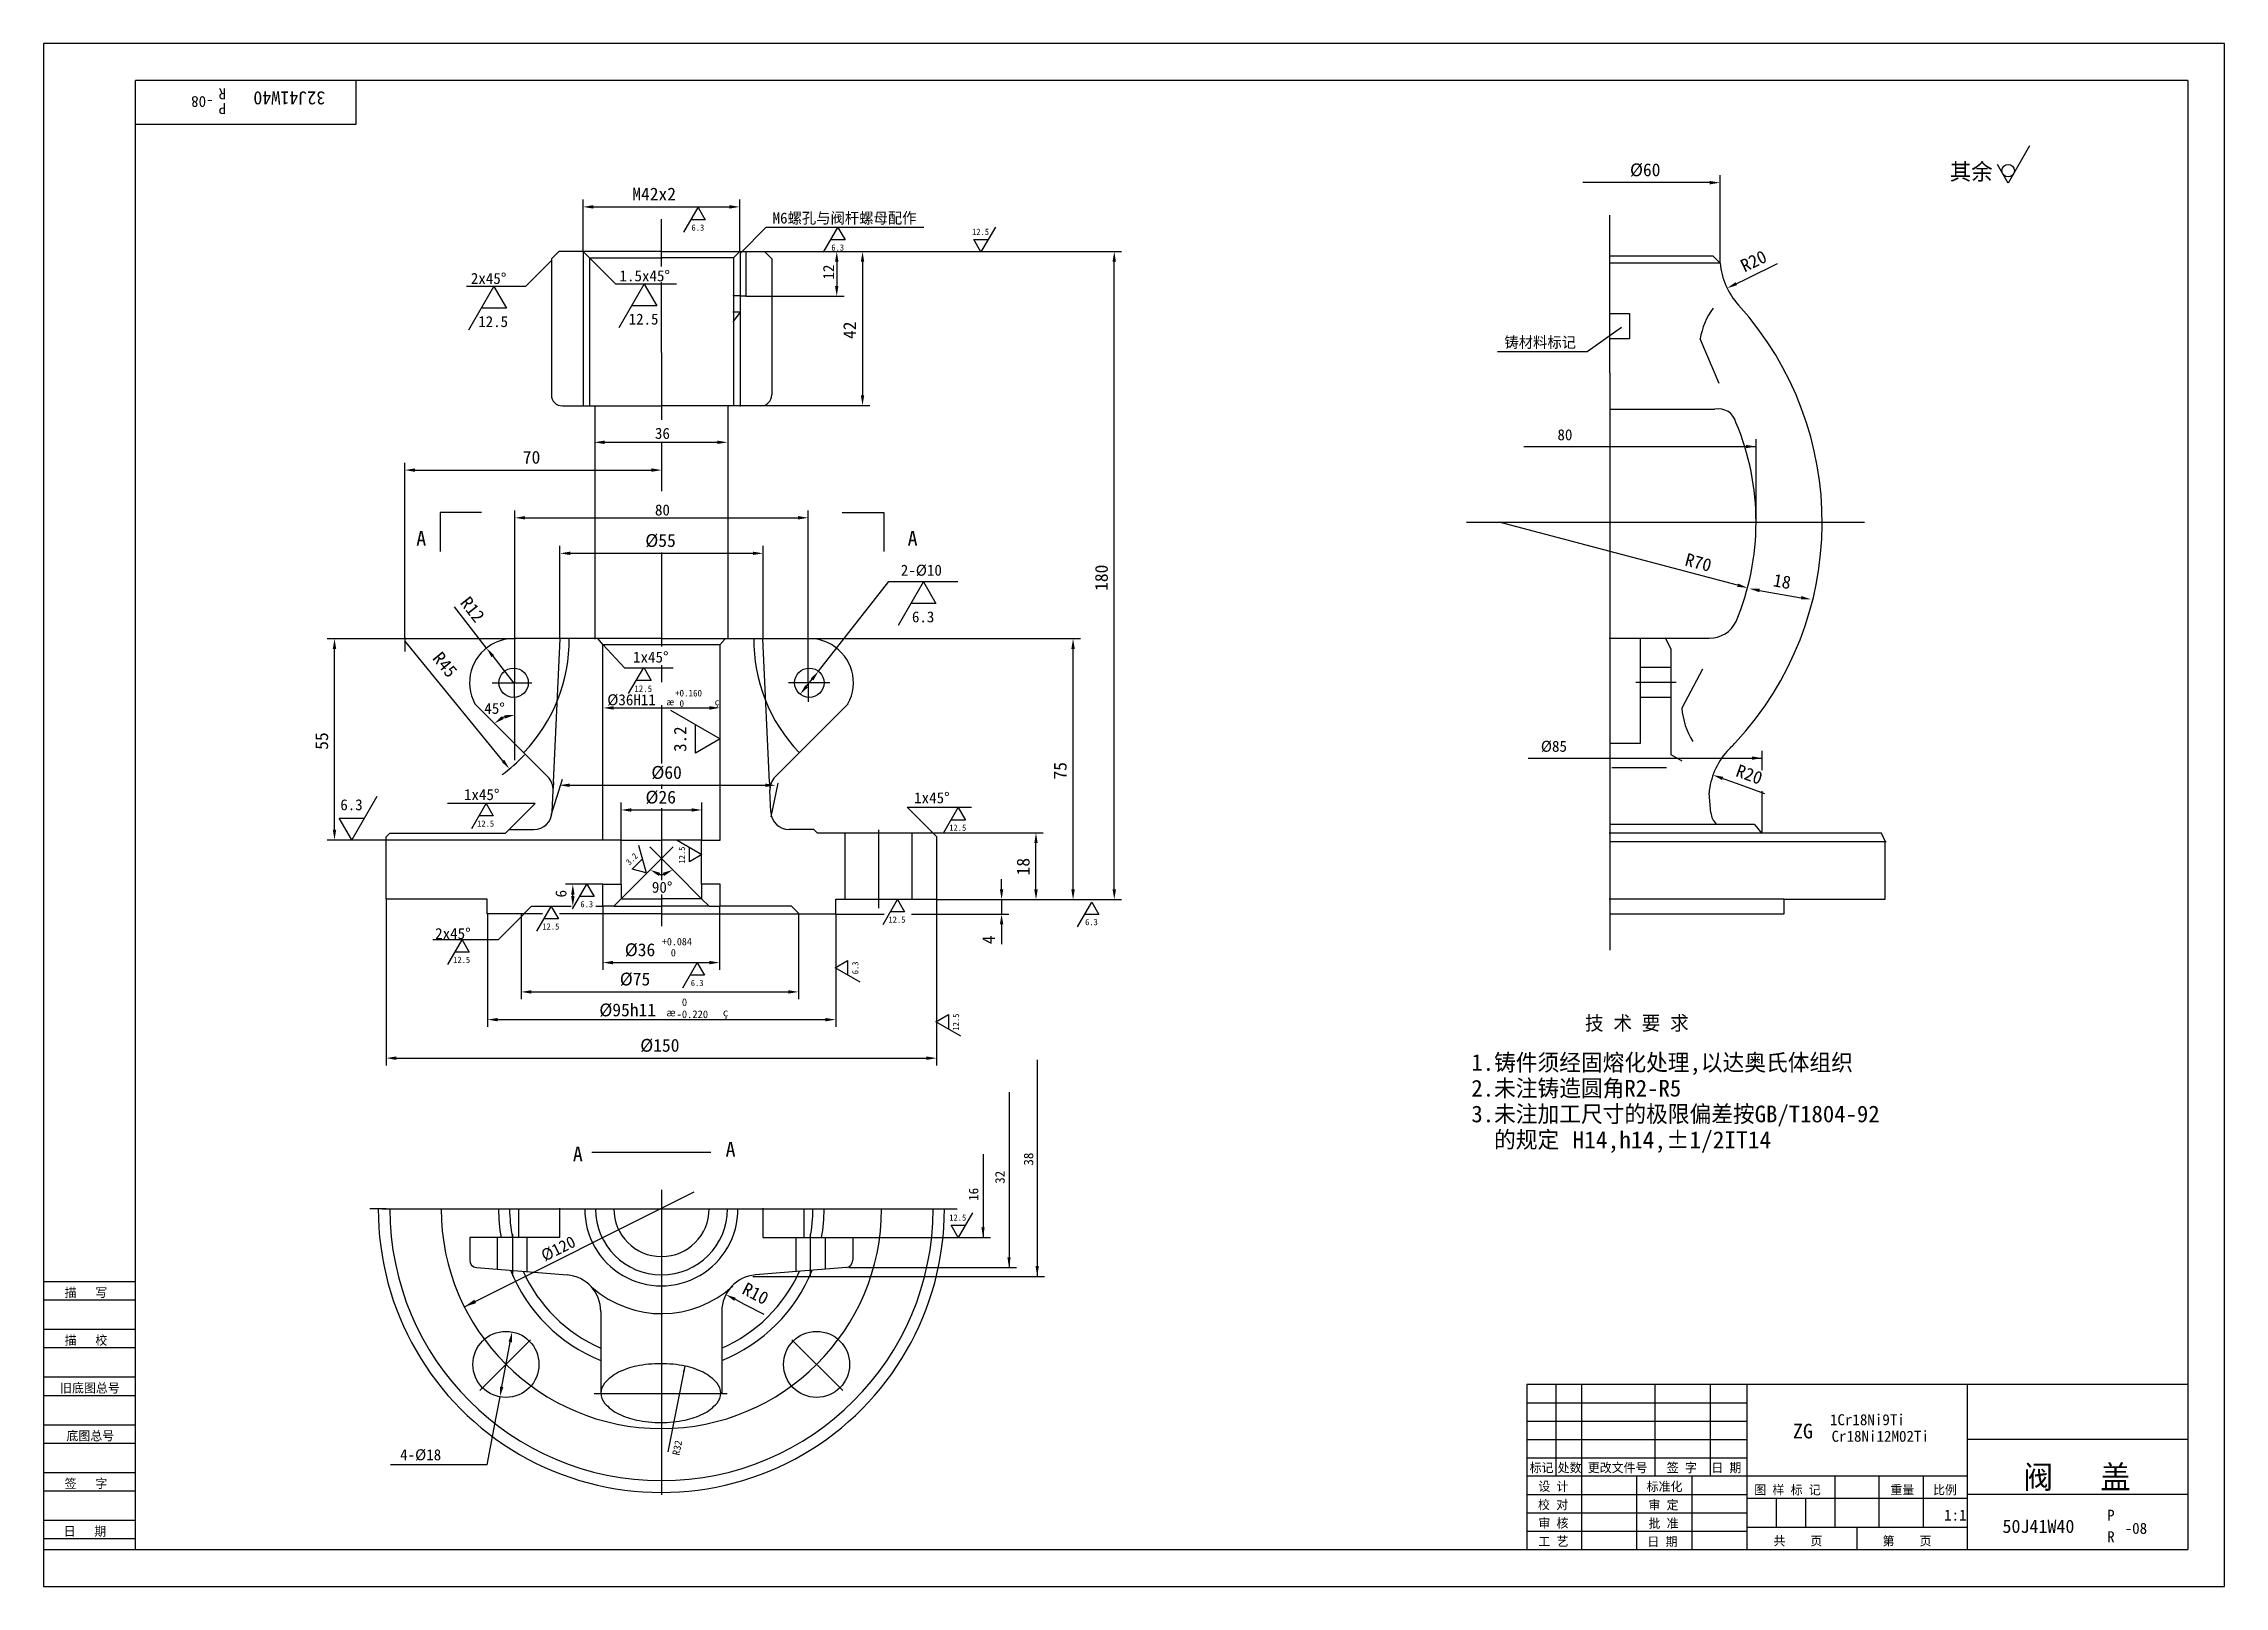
# Model space of a CAD drawing. Header units: metres. Extents: x 0 to 594, y 0 to 420.
import ezdxf

# ---------------------------------------------------------------- set-up
doc = ezdxf.new("R2010")
doc.units = ezdxf.units.M
for name, color, linetype in [('B', 3, 'Continuous'), ('C', 6, 'Continuous'), ('D', 1, 'Continuous'), ('FL', 5, 'Continuous'), ('T', 7, 'Continuous'), ('TL', 4, 'Continuous')]:
    doc.layers.add(name, color=color, linetype=linetype)

# ---------------------------------------------------------------- blocks, each defined once
blk = doc.blocks.new('TUKUN2')
at = {"layer": 'FL'}
for p, q in [((0, 420), (0, 0)), ((594, 420), (0, 420)), ((594, 0), (594, 420)), ((0, 78), (25, 78)), ((0, 70), (25, 70)), ((0, 65), (25, 65)), ((0, 57), (25, 57)), ((412, 30), (412, 55)), ((419, 10), (419, 55)), ((439, 30), (439, 55)), ((454, 30), (454, 55)), ((0, 52), (25, 52)), ((404, 50), (464, 50)), ((0, 44), (25, 44)), ((404, 45), (464, 45)), ((0, 39), (25, 39)), ((404, 40), (464, 40)), ((0, 31), (25, 31)), ((404, 35), (464, 35)), ((449, 10), (449, 30)), ((0, 26), (25, 26)), ((404, 25), (464, 25)), ((0, 18), (25, 18)), ((404, 20), (464, 20)), ((0, 13), (25, 13)), ((404, 15), (464, 15)), ((0, 0), (594, 0))]:
    blk.add_line(p, q, dxfattribs=at)
at = {"layer": 'TL'}
for p, q in [((25, 10), (25, 410)), ((584, 410), (25, 410)), ((85, 410), (85, 398)), ((584, 410), (584, 10)), ((85, 398), (25, 398)), ((0, 83), (25, 83)), ((404, 55), (404, 10)), ((584, 55), (404, 55)), ((464, 10), (464, 55)), ((524, 10), (524, 55)), ((584, 40), (524, 40)), ((524, 30), (404, 30)), ((434, 10), (434, 30)), ((488, 16), (488, 30)), ((500, 16), (500, 30)), ((512, 16), (512, 30)), ((464, 24), (524, 24)), ((472, 16), (472, 24)), ((480, 16), (480, 24)), ((584, 25), (524, 25)), ((524, 16), (464, 16)), ((494, 10), (494, 16)), ((0, 10), (584, 10))]:
    blk.add_line(p, q, dxfattribs=at)
at = {"layer": 'T'}
for s, p in [('描   写', (5.74, 78.76)), ('描   校', (5.74, 65.76)), ('旧底图总号', (4.49, 52.76)), ('底图总号', (6.22, 39.76)), ('标记', (404.75, 31.07)), ('处数', (412.38, 31.07)), ('更改文件号', (420.61, 31.07)), ('签 字', (442.1, 31.07)), ('日 期', (454.23, 31.07)), ('签   字', (5.74, 26.76)), ('校 对', (407.05, 20.99)), ('设 计', (407.14, 25.99)), ('标准化', (436.65, 25.93)), ('审 定', (437.13, 20.93)), ('图 样 标 记', (465.95, 25.04)), ('重量', (503.03, 25.04)), ('比例', (514.64, 25.04)), ('审 核', (407.14, 15.99)), ('批 准', (437.13, 15.93)), ('日   期', (5.45, 13.76)), ('工 艺', (407.14, 10.99)), ('日 期', (436.84, 10.93)), ('共    页', (471.18, 11.13)), ('第    页', (500.9, 11.13))]:
    blk.add_text(s, height=2.5, dxfattribs=at).set_placement(p)

msp = doc.modelspace()

# ---------------------------------------------------------------- linework, layer by layer
at = {"layer": 'B'}
for p, q in [((426.53, 346.57), (431.96, 346.57)), ((431.96, 346.57), (431.96, 339.59)), ((431.96, 339.59), (426.53, 339.59)), ((138.89, 218.94), (140.67, 257.92)), ((197.71, 218.94), (195.92, 257.92)), ((434.88, 250.27), (443.24, 250.27)), ((434.88, 242.04), (443.24, 242.04)), ((138.89, 218.94), (138.78, 217.3)), ((197.71, 218.94), (197.81, 217.3)), ((123.57, 94.9), (123.57, 86.35)), ((131.61, 94.9), (131.61, 85.69)), ((204.86, 94.9), (204.86, 85.69)), ((212.91, 94.9), (212.91, 86.35))]:
    msp.add_line(p, q, dxfattribs=at)
at = {"layer": 'C'}
for p, q in [((168.3, 359.35), (168.3, 372.17)), ((426.62, 330.38), (426.62, 373.27)), ((168.3, 335.88), (168.3, 355.06)), ((168.3, 335.88), (168.3, 317.58)), ((426.62, 330.38), (426.62, 173.17)), ((168.3, 311.46), (168.3, 298.17)), ((387.55, 289.71), (495.97, 289.71)), ((168.3, 281.48), (168.3, 255.84)), ((168.3, 250.77), (168.3, 246.17)), ((122.18, 246), (133, 246)), ((128.28, 242.06), (128.28, 245.85)), ((214.17, 246), (202.87, 246)), ((208.32, 240.85), (208.32, 245.85)), ((433.67, 246.15), (444.72, 246.15)), ((168.3, 239.89), (168.3, 224)), ((168.3, 218.3), (168.3, 217.12)), ((168.3, 211.88), (168.3, 192.28)), ((227.39, 205.96), (227.39, 184.68)), ((168.3, 188.39), (168.3, 179.76)), ((168.3, 107.95), (168.3, 24.94)), ((93.3, 102.8), (88.88, 102.8)), ((92.25, 102.8), (248.81, 102.8)), ((127.69, 95.91), (127.69, 84.56)), ((208.79, 95.91), (208.79, 84.56)), ((132.66, 67.16), (118.8, 53.3)), ((203.81, 67.16), (217.68, 53.3)), ((149.93, 52.55), (186.22, 52.55))]:
    msp.add_line(p, q, dxfattribs=at)
msp.add_arc((168.26, 102.96), 60, 180.16, 359.84, dxfattribs=at)
at = {"layer": 'D'}
for p, q in [((540.96, 392.19), (535.11, 382.05)), ((535.11, 382.05), (532.18, 387.12)), ((453.82, 382.15), (419.21, 382.15)), ((456.62, 360.27), (456.62, 384.15)), ((146.92, 363.4), (146.92, 377.55)), ((149.72, 375.55), (186.8, 375.55)), ((174.36, 368.63), (178.26, 375.39)), ((178.26, 375.39), (180.22, 372.01)), ((189.6, 363.4), (189.6, 377.55)), ((180.22, 372.01), (176.31, 372.01)), ((189.73, 362.91), (196.8, 369.99)), ((196.8, 369.99), (227.67, 369.99)), ((212.44, 363.19), (216.34, 369.95)), ((216.34, 369.95), (218.29, 366.57)), ((227.67, 369.99), (239.79, 369.99)), ((259.23, 370.08), (255.32, 363.32)), ((146.92, 363.31), (146.92, 321.22)), ((191.39, 351.31), (191.39, 363.31)), ((196.39, 363.4), (218.03, 363.4)), ((218.29, 366.57), (214.39, 366.57)), ((218.03, 363.4), (225.06, 363.4)), ((225.06, 363.4), (293.62, 363.4)), ((255.32, 363.32), (253.37, 366.7)), ((253.37, 366.7), (257.27, 366.7)), ((138.3, 360.98), (131.23, 353.91)), ((148.73, 361.66), (155.8, 354.59)), ((216.03, 360.6), (216.03, 354.04)), ((223.06, 360.6), (223.06, 324.25)), ((291.62, 189.76), (291.62, 360.6)), ((464, 356.07), (472.32, 360.12)), ((131.23, 353.91), (115.16, 353.91)), ((115.81, 342.05), (122.64, 353.88)), ((122.64, 353.88), (126.06, 347.97)), ((155.8, 354.59), (172.38, 354.59)), ((156.78, 342.73), (163.61, 354.56)), ((163.61, 354.56), (167.02, 348.64)), ((191.29, 351.24), (218.03, 351.24)), ((461.06, 354.65), (464, 356.07)), ((126.06, 347.97), (119.23, 347.97)), ((167.02, 348.64), (160.19, 348.64)), ((189.73, 346.87), (189.73, 321.22)), ((429.76, 342.73), (420.39, 336.1)), ((420.39, 336.1), (396.03, 336.1)), ((195.18, 321.45), (225.06, 321.45)), ((152.78, 311.46), (183.48, 311.46)), ((403.16, 310.31), (466.49, 310.31)), ((466.49, 289.67), (466.49, 312.31)), ((98.37, 258.32), (98.37, 305.9)), ((101.17, 303.9), (165.55, 303.9)), ((128.33, 245.92), (128.33, 292.91)), ((208.28, 245.92), (208.28, 292.91)), ((131.13, 290.91), (205.48, 290.91)), ((461.42, 272.56), (396.44, 289.71)), ((140.63, 258.02), (140.63, 283.24)), ((143.43, 281.24), (193.18, 281.24)), ((195.98, 258.02), (195.98, 283.24)), ((211.07, 249.13), (230.24, 273.56)), ((230.24, 273.56), (249.04, 273.56)), ((232.81, 261.66), (239.64, 273.49)), ((239.64, 273.49), (243.05, 267.58)), ((243.05, 267.58), (236.22, 267.58)), ((467.37, 271.14), (478.72, 269.16)), ((117.18, 259.86), (111.88, 266.63)), ((128.33, 258), (77.23, 258)), ((98.37, 258.32), (98.37, 254.55)), ((125.11, 224.74), (98.37, 257.38)), ((120.63, 255.45), (117.18, 259.86)), ((152.35, 256.46), (158.26, 250.11)), ((208.28, 258.01), (282.4, 258.01)), ((79.23, 205.98), (79.23, 255.2)), ((122.35, 253.25), (128.02, 246)), ((158.26, 250.11), (159.42, 250.11)), ((159.35, 243.05), (163.45, 250.15)), ((159.42, 250.11), (171.52, 250.11)), ((163.45, 250.15), (165.49, 246.6)), ((280.4, 189.76), (280.4, 255.21)), ((165.49, 246.6), (161.4, 246.6)), ((207.82, 245.06), (209.32, 246.94)), ((128.28, 242.06), (128.28, 224.95)), ((155.24, 239.15), (181.37, 239.15)), ((170.77, 238.55), (184.29, 230.75)), ((177.53, 226.84), (177.53, 234.65)), ((184.29, 230.75), (177.53, 226.84)), ((468.12, 223.66), (468.12, 227.49)), ((404.35, 225.49), (468.12, 225.49)), ((457.35, 219.94), (459.99, 219)), ((468.12, 222.22), (468.12, 223.66)), ((90.77, 215.06), (83.94, 203.23)), ((138.21, 209.93), (141.32, 219.72)), ((143.3, 218.09), (196.62, 218.09)), ((198.19, 209.52), (200.04, 218.71)), ((459.99, 219), (468.7, 215.87)), ((468.12, 205.06), (468.12, 216.53)), ((80.52, 209.15), (87.35, 209.15)), ((83.94, 203.23), (80.52, 209.15)), ((133.87, 213.13), (110.04, 213.13)), ((116.6, 206.36), (120.5, 213.12)), ((122.46, 209.74), (118.55, 209.74)), ((120.5, 213.12), (122.46, 209.74)), ((126.8, 206.06), (133.87, 213.13)), ((157.27, 203.08), (157.27, 213.37)), ((160.07, 211.37), (176.49, 211.37)), ((179.29, 203.08), (179.29, 213.37)), ((242.3, 205.06), (235.23, 212.13)), ((235.23, 212.13), (252.71, 212.13)), ((245.22, 205.25), (249.12, 212.01)), ((251.07, 208.63), (247.17, 208.63)), ((249.12, 212.01), (251.07, 208.63)), ((152.35, 203.18), (77.23, 203.18)), ((172.57, 203.12), (179.33, 199.21)), ((242.44, 205.14), (272.3, 205.14)), ((270.3, 189.76), (270.3, 202.34)), ((157.35, 187.18), (171.49, 201.32)), ((160.31, 195.22), (163.07, 197.98)), ((162.06, 201.75), (164.08, 194.21)), ((172.17, 194.25), (165.1, 201.32)), ((175.95, 197.26), (175.95, 201.16)), ((179.33, 199.21), (175.95, 197.26)), ((152.35, 191.15), (142.15, 191.15)), ((144.09, 184.42), (147.99, 191.18)), ((147.99, 191.18), (149.94, 187.8)), ((164.08, 194.21), (160.31, 195.22)), ((179.24, 187.18), (172.17, 194.25)), ((260.93, 189.76), (260.93, 192.56)), ((93.31, 186.87), (93.31, 141.8)), ((134.37, 178.35), (138.27, 185.11)), ((138.27, 185.11), (140.22, 181.73)), ((144.15, 187.95), (144.15, 188.35)), ((149.94, 187.8), (146.04, 187.8)), ((152.29, 185.15), (152.29, 167.82)), ((184.13, 185.15), (184.13, 167.82)), ((228.64, 180.22), (232.55, 186.98)), ((232.55, 186.98), (234.5, 183.6)), ((243.21, 186.87), (243.21, 141.8)), ((243.24, 186.96), (262.93, 186.96)), ((260.93, 186.96), (260.93, 183.01)), ((262.93, 186.96), (272.3, 186.96)), ((272.3, 186.96), (282.4, 186.96)), ((281.57, 179.55), (285.47, 186.31)), ((282.4, 186.96), (293.62, 186.96)), ((285.47, 186.31), (287.42, 182.93)), ((120.88, 183), (120.88, 152.29)), ((130.89, 183.09), (123.82, 176.02)), ((130.09, 183.06), (130.09, 159.84)), ((140.22, 181.73), (136.32, 181.73)), ((205.64, 183), (205.64, 159.84)), ((215.66, 183.01), (228.95, 183.01)), ((215.74, 183), (215.74, 152.29)), ((234.5, 183.6), (230.59, 183.6)), ((236.39, 183.01), (262.93, 183.01)), ((260.93, 180.21), (260.93, 177.41)), ((287.42, 182.93), (283.52, 182.93)), ((108.58, 176.02), (106.05, 176.02)), ((123.82, 176.02), (108.58, 176.02)), ((110.08, 169.28), (113.98, 176.04)), ((115.94, 172.66), (112.03, 172.66)), ((113.98, 176.04), (115.94, 172.66)), ((260.93, 177.41), (260.93, 174.82)), ((155.09, 169.82), (181.33, 169.82)), ((174.15, 162.97), (178.06, 169.73)), ((180.01, 166.35), (176.11, 166.35)), ((178.06, 169.73), (180.01, 166.35)), ((215.62, 168.42), (219, 170.38)), ((222.38, 164.52), (215.62, 168.42)), ((219, 170.38), (219, 166.47)), ((132.89, 161.84), (202.84, 161.84)), ((243.05, 153.73), (246.43, 155.69)), ((246.43, 155.69), (246.43, 151.78)), ((123.68, 154.29), (212.94, 154.29)), ((249.81, 149.83), (243.05, 153.73)), ((96.11, 143.8), (240.41, 143.8)), ((270.63, 143.33), (270.63, 84.38)), ((262.96, 134.56), (262.96, 86.8)), ((255.88, 117.63), (255.88, 94.96)), ((114.61, 76.1), (177.2, 107.44)), ((253.02, 101.72), (249.12, 94.96)), ((247.17, 98.34), (251.07, 98.34)), ((249.12, 94.96), (247.17, 98.34)), ((220.52, 94.96), (257.88, 94.96)), ((193.17, 84.38), (272.63, 84.38)), ((219.29, 86.8), (264.96, 86.8)), ((188.33, 78.15), (190.81, 76.86)), ((190.81, 76.86), (196.15, 74.08)), ((124.78, 54.34), (127.09, 66.52)), ((174.66, 59.97), (169.98, 36.64)), ((124.26, 51.59), (123.22, 46.09)), ((123.22, 46.09), (120.75, 33.06)), ((120.75, 33.06), (94.46, 33.06))]:
    msp.add_line(p, q, dxfattribs=at)
msp.add_circle((535.11, 385.43), 1.69, dxfattribs=at)
for centre, radius, start, end in [((128.28, 229.45), 7.76, 110.79, 114.21), ((98.37, 257.38), 45, 306.06, 316.43), ((168.3, 198.12), 4.33, 262.72, 277.28)]:
    msp.add_arc(centre, radius, start, end, dxfattribs=at)
for points in [[(453.82, 382.62), (453.82, 381.68), (456.62, 382.15)], [(149.72, 376.02), (149.72, 375.09), (146.92, 375.55)], [(186.8, 376.02), (186.8, 375.09), (189.6, 375.55)], [(215.56, 360.6), (216.5, 360.6), (216.03, 363.4)], [(222.59, 360.6), (223.52, 360.6), (223.06, 363.4)], [(291.16, 360.6), (292.09, 360.6), (291.62, 363.4)], [(215.56, 354.04), (216.5, 354.04), (216.03, 351.24)], [(461.26, 354.23), (460.86, 355.07), (458.54, 353.42)], [(222.59, 324.25), (223.52, 324.25), (223.06, 321.45)], [(152.78, 311.93), (152.78, 311), (149.98, 311.46)], [(183.48, 311.93), (183.48, 311), (186.28, 311.46)], [(463.69, 310.76), (466.49, 310.31), (463.69, 309.86)], [(101.17, 304.37), (101.17, 303.43), (98.37, 303.9)], [(165.55, 304.37), (165.55, 303.43), (168.35, 303.9)], [(131.13, 291.38), (131.13, 290.45), (128.33, 290.91)], [(205.48, 291.38), (205.48, 290.45), (208.28, 290.91)], [(143.43, 281.7), (143.43, 280.77), (140.63, 281.24)], [(193.18, 281.7), (193.18, 280.77), (195.98, 281.24)], [(461.3, 272.11), (461.53, 273.02), (464.12, 271.85)], [(467.45, 271.6), (467.29, 270.68), (464.61, 271.62)], [(478.8, 269.62), (478.64, 268.7), (481.48, 268.68)], [(78.77, 255.2), (79.7, 255.2), (79.23, 258)], [(121.98, 252.96), (122.72, 253.53), (120.63, 255.45)], [(279.93, 255.21), (280.86, 255.21), (280.4, 258.01)], [(208.19, 244.77), (207.46, 245.35), (206.08, 242.87)], [(209.68, 246.65), (208.96, 247.23), (211.07, 249.13)], [(155.24, 239.62), (155.24, 238.69), (152.44, 239.15)], [(181.37, 239.62), (181.37, 238.69), (184.17, 239.15)], [(125.36, 236.15), (124.83, 236.92), (122.79, 234.94)], [(125.44, 237.17), (125.61, 236.25), (128.28, 237.21)], [(465.32, 225.94), (468.12, 225.49), (465.32, 225.04)], [(124.75, 224.44), (125.47, 225.03), (126.88, 222.57)], [(457.19, 219.5), (457.51, 220.38), (454.71, 220.89)], [(143.3, 218.56), (143.3, 217.63), (140.5, 218.09)], [(196.62, 218.56), (196.62, 217.63), (199.42, 218.09)], [(160.07, 211.83), (160.07, 210.9), (157.27, 211.37)], [(176.49, 211.83), (176.49, 210.9), (179.29, 211.37)], [(78.77, 205.98), (79.7, 205.98), (79.23, 203.18)], [(269.84, 202.34), (270.77, 202.34), (270.3, 205.14)], [(143.68, 188.35), (144.61, 188.35), (144.15, 191.15)], [(167.54, 193.41), (167.95, 194.25), (165.23, 195.06)], [(168.64, 194.25), (169.05, 193.41), (171.36, 195.06)], [(143.68, 187.95), (144.61, 187.95), (144.15, 185.15)], [(260.47, 189.76), (261.4, 189.76), (260.93, 186.96)], [(269.84, 189.76), (270.77, 189.76), (270.3, 186.96)], [(279.93, 189.76), (280.86, 189.76), (280.4, 186.96)], [(291.16, 189.76), (292.09, 189.76), (291.62, 186.96)], [(260.47, 180.21), (261.4, 180.21), (260.93, 183.01)], [(155.09, 170.29), (155.09, 169.35), (152.29, 169.82)], [(181.33, 170.29), (181.33, 169.35), (184.13, 169.82)], [(132.89, 162.3), (132.89, 161.37), (130.09, 161.84)], [(202.84, 162.3), (202.84, 161.37), (205.64, 161.84)], [(123.68, 154.75), (123.68, 153.82), (120.88, 154.29)], [(212.94, 154.75), (212.94, 153.82), (215.74, 154.29)], [(96.11, 144.27), (96.11, 143.33), (93.31, 143.8)], [(240.41, 144.27), (240.41, 143.33), (243.21, 143.8)], [(256.33, 97.76), (255.88, 94.96), (255.43, 97.76)], [(263.41, 89.6), (262.96, 86.8), (262.51, 89.6)], [(271.08, 87.18), (270.63, 84.38), (270.18, 87.18)], [(117.32, 78.04), (114.61, 76.1), (117.79, 77.1)], [(188.11, 77.74), (188.54, 78.56), (185.84, 79.44)], [(127.55, 66.44), (126.63, 66.61), (127.61, 69.28)], [(174.59, 58.31), (174.66, 59.97), (174.08, 58.41)], [(125.24, 54.25), (124.32, 54.43), (124.26, 51.59)]]:
    msp.add_solid(points, dxfattribs=at)
at = {"layer": 'TL'}
for p, q in [((140.3, 363.38), (138.3, 361.38)), ((147.3, 363.38), (140.3, 363.38)), ((147.23, 363.16), (148.73, 361.66)), ((168.3, 363.38), (147.3, 363.38)), ((168.34, 363.38), (189.34, 363.38)), ((189.4, 363.16), (187.9, 361.66)), ((189.34, 363.38), (196.34, 363.38)), ((189.73, 363.31), (189.73, 351.31)), ((196.34, 363.38), (198.33, 361.38)), ((138.3, 361.38), (138.3, 324.38)), ((148.73, 361.66), (148.73, 321.29)), ((148.73, 361.66), (168.51, 361.66)), ((187.9, 361.66), (168.12, 361.66)), ((187.9, 361.66), (187.9, 344.28)), ((198.33, 361.38), (198.33, 324.38)), ((456.62, 360.27), (426.53, 360.27)), ((426.62, 362.27), (454.62, 362.27)), ((454.62, 362.27), (456.62, 360.27)), ((189.73, 351.31), (187.72, 351.31)), ((189.73, 351.31), (189.73, 346.87)), ((189.73, 351.31), (191.39, 351.31)), ((189.73, 346.87), (187.72, 344.24)), ((189.73, 346.87), (187.72, 346.87)), ((187.9, 344.28), (187.9, 321.29)), ((456.42, 327.46), (451.21, 339.59)), ((141.3, 321.38), (148.68, 321.38)), ((148.68, 321.38), (168.3, 321.38)), ((150.18, 321.29), (150.18, 257.91)), ((187.96, 321.38), (168.34, 321.38)), ((186.41, 321.29), (186.41, 257.91)), ((195.33, 321.38), (187.96, 321.38)), ((426.62, 320.49), (455.17, 320.49)), ((119.31, 292.32), (107.97, 292.32)), ((107.97, 292.32), (107.97, 281.71)), ((217.51, 292.32), (228.86, 292.32)), ((228.86, 292.32), (228.86, 281.71)), ((143.25, 258.01), (128.28, 258.01)), ((151.57, 258.01), (143.25, 258.01)), ((152.35, 256.46), (151.06, 257.98)), ((168.28, 258.01), (151.57, 258.01)), ((152.35, 203.18), (152.35, 256.46)), ((152.35, 256.46), (184.24, 256.46)), ((168.32, 258.01), (185.03, 258.01)), ((184.24, 256.46), (185.65, 257.98)), ((184.24, 203.18), (184.24, 256.46)), ((185.03, 258.01), (193.34, 258.01)), ((193.34, 258.01), (208.32, 258.01)), ((426.45, 258.16), (453.68, 258.16)), ((434.88, 258.2), (434.88, 229.43)), ((443.24, 255.25), (441.73, 258.2)), ((443.24, 255.25), (443.24, 226.49)), ((117.5, 240.23), (124.57, 233.16)), ((219.1, 240.23), (212.02, 233.16)), ((124.57, 233.16), (130.64, 227.09)), ((212.02, 233.16), (205.95, 227.09)), ((130.64, 227.09), (131.64, 226.09)), ((131.64, 226.09), (137.32, 220.41)), ((204.95, 226.09), (199.27, 220.41)), ((205.95, 227.09), (204.95, 226.09)), ((434.88, 229.43), (426.5, 229.43)), ((443.24, 226.49), (446.22, 224.72)), ((427.11, 222.97), (442.04, 222.97)), ((138.51, 210.83), (138.78, 216.64)), ((198.08, 210.83), (197.81, 216.64)), ((454.13, 210.58), (453.62, 215.91)), ((93.3, 204.06), (94.3, 205.06)), ((93.3, 187.06), (93.3, 204.06)), ((94.3, 205.06), (125.8, 205.06)), ((125.8, 205.06), (126.8, 206.06)), ((126.8, 206.06), (133.52, 206.06)), ((157.35, 203.18), (152.35, 203.18)), ((157.35, 203.18), (168.34, 203.18)), ((157.35, 191.18), (157.35, 203.18)), ((179.24, 203.18), (168.26, 203.18)), ((179.24, 203.18), (184.24, 203.18)), ((179.24, 191.18), (179.24, 203.18)), ((209.8, 206.06), (203.07, 206.06)), ((210.8, 205.06), (209.8, 206.06)), ((218.16, 205.06), (210.8, 205.06)), ((236.47, 205.06), (218.16, 205.06)), ((218.26, 205.01), (218.26, 187.04)), ((242.3, 205.06), (236.47, 205.06)), ((236.53, 205.01), (236.53, 187.04)), ((243.3, 204.06), (242.3, 205.06)), ((243.3, 187.06), (243.3, 204.06)), ((468.12, 205.06), (426.45, 205.06)), ((501.86, 202.7), (426.68, 202.7)), ((459.34, 207.41), (426.74, 207.41)), ((465.98, 207.41), (459.34, 207.41)), ((465.98, 207.41), (468.03, 204.94)), ((500.62, 205.06), (468.12, 205.06)), ((501.67, 202.69), (500.62, 205.06)), ((501.62, 187.06), (501.62, 202.69)), ((152.35, 185.18), (152.35, 191.18)), ((152.35, 191.18), (157.35, 191.18)), ((157.35, 191.18), (157.35, 187.18)), ((184.24, 191.18), (179.24, 191.18)), ((179.24, 191.18), (179.24, 187.18)), ((184.24, 185.18), (184.24, 191.18)), ((120.8, 187.06), (93.3, 187.06)), ((120.8, 183.06), (120.8, 187.06)), ((130.85, 183.18), (132.85, 185.18)), ((132.85, 185.18), (143.7, 185.18)), ((150.43, 185.18), (152.35, 185.18)), ((155.35, 185.18), (152.35, 185.18)), ((157.35, 187.18), (155.35, 185.18)), ((155.35, 185.18), (168.34, 185.18)), ((157.35, 187.18), (168.34, 187.18)), ((179.24, 187.18), (168.26, 187.18)), ((181.24, 185.18), (168.26, 185.18)), ((179.24, 187.18), (181.24, 185.18)), ((181.24, 185.18), (184.24, 185.18)), ((203.74, 185.18), (184.24, 185.18)), ((205.74, 183.18), (203.74, 185.18)), ((215.8, 183.06), (215.8, 187.06)), ((215.8, 187.06), (217.65, 187.06)), ((217.65, 187.06), (236.47, 187.06)), ((236.47, 187.06), (243.3, 187.06)), ((474.12, 187.06), (426.45, 187.06)), ((474.12, 187.06), (501.62, 187.06)), ((474.12, 183.06), (474.12, 187.06)), ((130.8, 183.06), (120.8, 183.06)), ((135.87, 183.06), (130.8, 183.06)), ((168.3, 183.06), (140.48, 183.06)), ((168.3, 183.06), (205.8, 183.06)), ((205.8, 183.06), (215.8, 183.06)), ((426.62, 183.06), (474.12, 183.06)), ((149.28, 118.18), (181.71, 118.18)), ((129.37, 102.74), (129.37, 94.96)), ((140.55, 102.96), (140.55, 94.96)), ((195.92, 102.96), (195.92, 94.96)), ((207.11, 102.74), (207.11, 94.96)), ((140.55, 94.96), (116.05, 94.96)), ((116.05, 94.96), (116.05, 88.81)), ((195.92, 94.96), (220.42, 94.96)), ((220.42, 94.96), (220.42, 88.81)), ((117.89, 86.81), (142.57, 84.8)), ((218.58, 86.81), (193.9, 84.8)), ((151.76, 74.83), (151.76, 56.36)), ((184.72, 74.83), (184.72, 56.36)), ((151.76, 56.36), (151.76, 52.38)), ((184.72, 56.36), (184.72, 52.38))]:
    msp.add_line(p, q, dxfattribs=at)
for points in [[(456.62, 360.27, 0.16), (461.64, 348.81, 0.16)], [(454.76, 348.01, 0.12), (451.21, 339.59, 0.12)], [(460.97, 316.84, 0.4), (455.17, 320.49, 0.4)], [(453.68, 258.16, 0.29), (461, 262.66, 0.29)], [(446.22, 239.12, 0.12), (449.19, 230.02, 0.12)], [(458.5, 227.32, 0.16), (453.62, 215.91, 0.16)]]:
    msp.add_lwpolyline(points, format="xyb", dxfattribs=at)
msp.add_lwpolyline([(451.88, 249.68), (446.22, 239.12)], dxfattribs=at)
msp.add_lwpolyline([(168.12, 60.62, 0.05), (161.52, 59.96, 0.06), (156.59, 58.28, 0.1), (152.81, 55.32, 0.18), (151.82, 52.61, 0.18), (152.81, 49.91, 0.1), (156.59, 46.95, 0.06), (161.52, 45.27, 0.05), (168.12, 44.6, 0.05), (174.72, 45.27, 0.06), (179.65, 46.95, 0.1), (183.43, 49.91, 0.18), (184.42, 52.61, 0.18), (183.43, 55.32, 0.1), (179.65, 58.28, 0.06), (174.72, 59.96, 0.05)], format="xyb", close=True, dxfattribs=at)
for centre, radius in [((128.02, 246), 4), ((208.57, 246), 4), ((125.93, 60.43), 9), ((210.54, 60.43), 9)]:
    msp.add_circle(centre, radius, dxfattribs=at)
for centre, radius, start, end in [((396.44, 289.71), 88, 317.04, 42.19), ((141.3, 324.38), 3, 180, 270), ((195.33, 324.38), 3, 270, 0), ((396.44, 289.71), 70, 337.27, 22.8), ((128.02, 246), 12, 120.14, 208.72), ((128.02, 246), 12, 87.37, 120.14), ((98.17, 257.92), 45, 316.71, 0.33), ((238.42, 257.92), 45, 179.67, 223.29), ((208.57, 246), 12, 59.86, 92.63), ((208.57, 246), 12, 331.28, 59.86), ((396.44, 289.71), 88, 314.85, 317.04), ((133.79, 216.87), 5, 357.38, 45), ((202.81, 216.87), 5, 135, 182.62), ((133.52, 211.06), 5, 270, 357.38), ((203.07, 211.06), 5, 182.62, 270), ((459.11, 211.06), 5, 185.49, 224.95), ((168.25, 102.66), 77.1, 179.9, 0.1), ((168.3, 102.8), 74, 180, 0), ((168.25, 102.66), 44.33, 179.83, 190), ((168.43, 102.83), 41.5, 180.05, 190.93), ((168.25, 102.66), 20.86, 179.64, 0.36), ((168.3, 102.8), 18, 180, 0), ((168.3, 102.8), 13, 180, 0), ((168.04, 102.83), 41.5, 349.07, 359.95), ((168.25, 102.66), 44.33, 350, 0.17), ((118.05, 88.81), 2, 180, 265.33), ((168.25, 102.66), 44.33, 202, 248.17), ((168.43, 102.83), 41.5, 204.27, 246.31), ((141.76, 74.83), 10, 0, 85.33), ((168.04, 102.83), 41.5, 293.69, 335.73), ((168.25, 102.66), 44.33, 291.81, 338), ((194.72, 74.83), 10, 94.67, 180), ((218.42, 88.81), 2, 274.67, 0), ((168.35, 102.87), 28.63, 228.67, 312.54)]:
    msp.add_arc(centre, radius, start, end, dxfattribs=at)

# ---------------------------------------------------------------- block references
at = {"layer": 'D'}
msp.add_blockref('TUKUN2', (0, 0), dxfattribs=at)

# ---------------------------------------------------------------- texts
for s, height, rotation, p in [('-08', 3, 180, (46.3, 405.68)), ('R', 3, 180, (49.7, 407.83)), ('32J41W40', 3.6, 180, (76.72, 406.97)), ('P', 3, 180, (49.7, 403.8)), ('R20', 3.5, 25.9, (463.31, 357.69)), ('12', 3, 90, (215.29, 355.77)), ('42', 3.5, 90, (221.31, 339.59)), ('R70', 3.5, 345.22, (446.84, 277.99)), ('180', 3.5, 90, (289.87, 271.01)), ('18', 3.5, 350.09, (470.89, 272.3)), ('R12', 3.5, 308.04, (113.26, 267.71)), ('R45', 3.5, 309.33, (105.72, 252.59)), ('55', 3.5, 90, (77.48, 227.75)), ('3.2', 3.4, 90, (175.07, 227.18)), ('75', 3.5, 90, (278.65, 219.65)), ('R20', 3.5, 340.27, (460.66, 220.62)), ('3.2', 1.7, 45, (159.56, 196.21)), ('12.5', 1.7, 90, (174.72, 196.78)), ('18', 3.5, 90, (268.55, 193.55)), ('6', 3, 90, (142.41, 187.55)), ('4', 3.5, 90, (259.18, 174.82)), ('6.3', 1.7, 90, (221.93, 166.64)), ('12.5', 1.7, 90, (249.36, 151.31)), ('32', 2.6, 90, (261.78, 109.59)), ('38', 2.6, 90, (269.56, 114.54)), ('16', 2.6, 90, (254.59, 104.95)), ('%%c120', 3.2, 26.6, (136.52, 88.37)), ('R10', 3.5, 332.54, (189.94, 79.82)), ('R32', 2, 78.66, (173.16, 35.54))]:
    msp.add_text(s, height=height, rotation=rotation, dxfattribs=at).set_placement(p)
for s, height, p in [('%%c60', 3.5, (432.1, 383.9)), ('其余', 4.5, (519.19, 382.89)), ('M42x2', 3.5, (160.34, 377.3)), ('M6螺孔与阀杆螺母配作', 3, (198.56, 371.03)), ('6.3', 1.7, (176.48, 369.08)), ('12.5', 1.7, (252.89, 367.93)), ('6.3', 1.7, (214.56, 363.64)), ('2x45%%d', 3, (116.37, 354.58)), ('1.5x45%%d', 3, (156.86, 355.29)), ('12.5', 2.98, (118.39, 342.84)), ('12.5', 2.98, (159.36, 343.52)), ('铸材料标记', 3, (397.9, 337.2)), ('36', 3, (166.52, 312.4)), ('80', 3, (412.34, 312.02)), ('70', 3.5, (130.53, 305.65)), ('80', 3, (166.52, 291.54)), ('A', 4, (101.49, 283.3)), ('%%c55', 3.5, (163.89, 282.99)), ('A', 4, (235.34, 283.3)), ('2-%%c10', 3, (233.48, 275.15)), ('6.3', 2.98, (236.52, 262.45)), ('1x45%%d', 3, (160.55, 251.49)), ('12.5', 1.78, (160.9, 243.52)), ('+0.160', 1.8, (171.99, 242.27)), ('45%%d', 3, (120.04, 237.53)), ('%%c36H11', 3, (153.52, 239.87)), ('%%230', 1.8, (169.59, 239.87)), (' 0', 1.8, (171.99, 239.45)), ('%%231', 1.8, (182.79, 239.87)), ('%%C85', 3, (407.82, 227.21)), ('%%c60', 3.5, (165.54, 219.84)), ('6.3', 2.98, (80.82, 211.3)), ('1x45%%d', 3, (114.49, 214.06)), ('%%C26', 3.5, (163.94, 213.12)), ('1x45%%d', 3, (237.11, 213.19)), ('12.5', 1.7, (118.08, 206.81)), ('12.5', 1.7, (246.69, 205.7)), ('90%%d', 3, (165.68, 188.82)), ('6.3', 1.7, (146.21, 184.87)), ('2x45%%d', 3, (106.65, 176.23)), ('12.5', 1.7, (135.84, 178.8)), ('12.5', 1.7, (230.12, 180.67)), ('6.3', 1.7, (283.69, 180)), ('%%c36', 3.5, (158.3, 171.57)), ('+0.084', 2, (168.41, 174.53)), ('0', 2, (170.84, 171.5)), ('12.5', 1.7, (111.56, 169.73)), ('%%c75', 3.5, (156.94, 163.59)), ('6.3', 1.7, (176.28, 163.42)), ('%%C95h11', 3.5, (151.37, 155.19)), ('%%230', 2.1, (169.62, 155.19)), ('-0.220', 2.1, (172.42, 154.7)), (' 0', 2.1, (172.42, 157.99)), ('%%231', 2.1, (185.02, 155.19)), ('技 术 要 求', 3.9, (419.84, 151.4)), ('%%c150', 3.5, (162.51, 145.55)), ('1.铸件须经固熔化处理,以达奥氏体组织', 4.55, (388.89, 140.36)), ('2.未注铸造圆角R2-R5', 4.55, (388.89, 133.35)), ('3.未注加工尺寸的极限偏差按GB/T1804-92', 4.55, (388.89, 126.34)), ('A', 4, (144.15, 115.7)), ('A', 4, (185.75, 117)), ('  的规定', 4.55, (388.89, 119.34)), ('H14,h14,%%p1/2IT14', 4.68, (416.43, 119.21)), ('12.5', 1.7, (246.69, 99.57)), ('ZG', 4, (476.48, 40.27)), ('1Cr18Ni9Ti', 3, (486.55, 43.87)), ('Cr18Ni12M02Ti', 3, (487, 39.37)), ('4-%%c18', 3, (97.1, 34.33)), ('阀   盖', 6.3, (539.19, 26.62)), ('1:1', 3, (517.65, 17.91)), ('50J41W40', 3.6, (533.56, 14.55)), ('P', 3, (562.07, 17.86)), ('R', 3, (562.07, 12.01)), ('-08', 3, (566.84, 14.3))]:
    msp.add_text(s, height=height, dxfattribs=at).set_placement(p)

doc.saveas('drawing.dxf')
